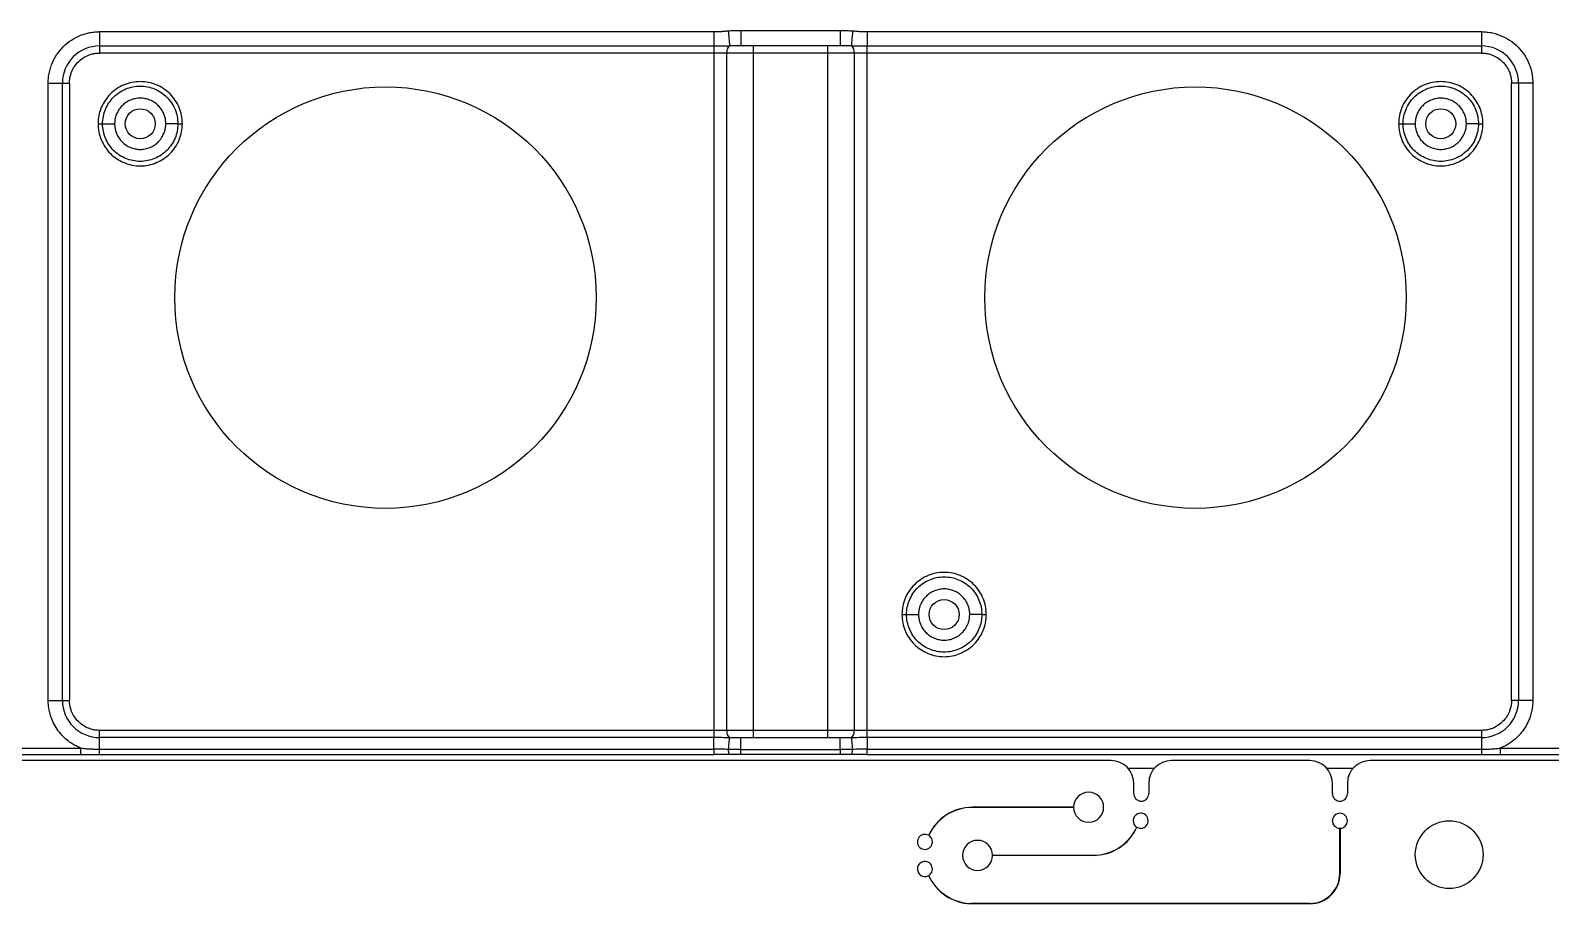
# Model space of a CAD drawing. Header units: millimetres. Extents: x -1 to 1576, y 30 to 633.
# Drawn here: x 363.3 to 464.4, y 270.8 to 328.8 of the extents above; entities that cross this region are included whole.
import ezdxf

# ---------------------------------------------------------------- set-up
doc = ezdxf.new("R2010")
doc.units = ezdxf.units.MM

msp = doc.modelspace()

# ---------------------------------------------------------------- linework, layer by layer
at = {"color": 7, "linetype": 'Continuous', "lineweight": 25}
for p, q in [((367.94, 328.75), (408.75, 328.75)), ((367.94, 328.75), (367.94, 327.33)), ((410.54, 328.83), (417.16, 328.83)), ((418.95, 328.75), (459.76, 328.75)), ((459.76, 328.75), (459.76, 327.33)), ((367.94, 327.8), (408.75, 327.8)), ((459.76, 327.33), (367.94, 327.33)), ((408.75, 327.8), (408.75, 281.86)), ((409.63, 282.33), (409.63, 327.33)), ((410.49, 327.83), (410.54, 327.84)), ((410.54, 327.83), (417.16, 327.83)), ((411.37, 327.83), (411.37, 281.83)), ((416.33, 281.83), (416.33, 327.83)), ((418.08, 327.33), (418.08, 282.33)), ((418.95, 327.8), (459.76, 327.8)), ((418.95, 281.86), (418.95, 327.8)), ((364.53, 284.33), (364.53, 325.33)), ((364.53, 325.33), (365.94, 325.33)), ((365.47, 284.33), (365.47, 325.33)), ((365.94, 325.33), (365.94, 284.33)), ((463.18, 325.33), (461.76, 325.33)), ((461.76, 284.33), (461.76, 325.33)), ((462.23, 325.33), (462.23, 284.33)), ((463.18, 325.33), (463.18, 284.33)), ((364.53, 284.33), (365.94, 284.33)), ((463.18, 284.33), (461.76, 284.33)), ((367.94, 281.09), (367.94, 282.33)), ((459.76, 282.33), (367.94, 282.33)), ((408.75, 281.86), (367.94, 281.86)), ((459.76, 281.86), (418.95, 281.86)), ((459.76, 282.33), (459.76, 281.09)), ((353.38, 281.16), (366.68, 281.16)), ((367.94, 281.09), (408.75, 281.09)), ((410.54, 281.83), (410.49, 281.83)), ((417.16, 281.83), (410.54, 281.83)), ((410.54, 281.06), (417.16, 281.06)), ((417.21, 281.83), (417.16, 281.83)), ((418.95, 281.09), (459.76, 281.09)), ((461.02, 281.16), (474.32, 281.16)), ((435.16, 280.33), (344.72, 280.33)), ((366.68, 280.72), (353.38, 280.72)), ((408.75, 280.72), (367.94, 280.72)), ((417.16, 280.73), (410.54, 280.73)), ((459.76, 280.72), (418.95, 280.72)), ((436.28, 279.83), (438.04, 279.83)), ((448.36, 280.33), (439.16, 280.33)), ((449.48, 279.83), (451.24, 279.83)), ((542.8, 280.33), (452.36, 280.33)), ((474.32, 280.72), (461.02, 280.72)), ((436.66, 278.13), (436.66, 278.83)), ((437.66, 278.83), (437.66, 278.13)), ((449.86, 278.13), (449.86, 278.83)), ((450.86, 278.83), (450.86, 278.13)), ((425.94, 277.24), (432.66, 277.24)), ((432.66, 277.23), (425.94, 277.23)), ((450.36, 272.83), (450.36, 275.83)), ((450.37, 275.83), (450.37, 272.83)), ((427.28, 274.04), (433.96, 274.04)), ((433.96, 274.03), (427.28, 274.03)), ((425.85, 270.84), (448.36, 270.84)), ((448.36, 270.83), (425.85, 270.83))]:
    msp.add_line(p, q, dxfattribs=at)
for centre, radius in [((386.94, 311.08), 14), ((440.76, 311.08), 14), ((457.62, 274.08), 2.25)]:
    msp.add_circle(centre, radius, dxfattribs=at)
at = {"color": 130}
for centre in [(370.64, 322.63), (457.06, 322.63), (424.06, 290.03)]:
    msp.add_circle(centre, 1, dxfattribs=at)
at = {"color": 7, "linetype": 'Continuous', "lineweight": 25}
for centre, radius, start, end in [((367.94, 325.33), 2.47, 90, 180), ((410.18, 327.41), 0.562, 132.435, 187.8232), ((417.52, 327.41), 0.562, 352.1767, 47.5651), ((459.76, 325.33), 2.47, 360, 90), ((367.94, 284.33), 2.47, 180, 270), ((459.76, 284.33), 2.47, 270, 360), ((410.18, 282.26), 0.562, 172.1767, 227.5651), ((417.52, 282.26), 0.562, 312.435, 7.8232), ((435.16, 278.83), 1.5, 0, 90), ((439.16, 278.83), 1.5, 90, 180), ((448.36, 278.83), 1.5, 0, 90), ((452.36, 278.83), 1.5, 90, 180), ((433.66, 277.23), 1, 180.2864, 179.714), ((437.16, 278.13), 0.5, 180, 0), ((450.36, 278.13), 0.5, 180, 360), ((425.94, 274.03), 3.2, 90.0002, 155.3911), ((425.94, 274.03), 3.19, 90.0002, 155.4086), ((437.12, 276.33), 0.5, 240.4, 239.2487), ((450.36, 276.33), 0.5, 270.573, 269.427), ((433.96, 277.23), 3.2, 270.0002, 335.3842), ((433.96, 277.23), 3.19, 270.0002, 335.4017), ((422.78, 274.93), 0.5, 60.4208, 59.27), ((426.28, 274.03), 1, 0.2867, 359.7138), ((422.78, 273.13), 0.5, 300.7523, 299.6009), ((448.36, 272.83), 2.01, 270, 0), ((448.36, 272.83), 1.99, 270, 0), ((425.94, 274.03), 3.21, 204.6144, 268.4153), ((425.94, 274.03), 3.2, 204.597, 268.4128)]:
    msp.add_arc(centre, radius, start, end, dxfattribs=at)
for points, knots in [([(364.53, 325.33), (364.53, 325.39), (364.53, 325.52), (364.54, 325.7), (364.57, 325.88), (364.6, 326.06), (364.65, 326.24), (364.7, 326.42), (364.82, 326.75), (365.07, 327.22), (365.51, 327.76), (366.05, 328.21), (366.56, 328.47), (366.99, 328.62), (367.3, 328.69), (367.62, 328.74), (367.83, 328.74), (367.94, 328.75)], [0, 0, 0, 0, 0.0345523, 0.0688579, 0.1030161, 0.1371278, 0.171294, 0.2056155, 0.2401915, 0.3700601, 0.5000288, 0.6298975, 0.7598662, 0.8201516, 0.8799088, 0.9396782, 1, 1, 1, 1]), ([(408.75, 328.75), (408.83, 328.75), (408.99, 328.75), (409.22, 328.76), (409.47, 328.79), (409.64, 328.8), (409.72, 328.81)], [0, 0, 0, 0, 0.232371, 0.485289, 0.737412, 1, 1, 1, 1]), ([(408.75, 328.75), (408.75, 328.54), (408.75, 328.34), (408.75, 328), (408.75, 327.87), (408.75, 327.8)], [0, 0, 0, 0, 0.5, 0.5, 1, 1, 1, 1]), ([(409.72, 328.81), (409.78, 328.81), (409.9, 328.82), (410.09, 328.83), (410.31, 328.83), (410.46, 328.83), (410.54, 328.83)], [0, 0, 0, 0, 0.2078705, 0.4437567, 0.7077728, 1, 1, 1, 1]), ([(409.72, 328.81), (409.74, 328.57), (409.76, 328.34), (409.79, 327.99), (409.8, 327.86), (409.8, 327.82)], [0, 0, 0, 0, 0.5, 0.5, 1, 1, 1, 1]), ([(410.54, 328.83), (410.54, 328.57), (410.54, 328.31), (410.54, 327.94), (410.54, 327.83), (410.54, 327.83)], [0, 0, 0, 0, 0.5, 0.5, 1, 1, 1, 1]), ([(417.16, 328.83), (417.31, 328.83), (417.59, 328.83), (417.86, 328.81), (417.98, 328.81)], [0, 0, 0, 0, 0.5562128, 1, 1, 1, 1]), ([(417.16, 328.83), (417.16, 328.7), (417.16, 328.57), (417.16, 328.33), (417.16, 328.22), (417.16, 328.03), (417.16, 327.96), (417.16, 327.86), (417.16, 327.83), (417.16, 327.83)], [0, 0, 0, 0, 0.25, 0.25, 0.5, 0.5, 0.75, 0.75, 1, 1, 1, 1]), ([(417.98, 328.81), (417.96, 328.57), (417.94, 328.34), (417.91, 327.99), (417.9, 327.86), (417.9, 327.82)], [0, 0, 0, 0, 0.5, 0.5, 1, 1, 1, 1]), ([(417.98, 328.81), (418.06, 328.8), (418.23, 328.79), (418.48, 328.76), (418.72, 328.75), (418.87, 328.75), (418.95, 328.75)], [0, 0, 0, 0, 0.26275, 0.514851, 0.767475, 1, 1, 1, 1]), ([(418.95, 328.75), (418.95, 328.54), (418.95, 328.34), (418.95, 328), (418.95, 327.87), (418.95, 327.8)], [0, 0, 0, 0, 0.5, 0.5, 1, 1, 1, 1]), ([(459.76, 328.75), (459.82, 328.75), (459.95, 328.74), (460.13, 328.73), (460.31, 328.7), (460.49, 328.67), (460.67, 328.63), (460.84, 328.57), (461.18, 328.45), (461.65, 328.21), (462.19, 327.76), (462.64, 327.22), (462.9, 326.71), (463.05, 326.29), (463.12, 325.97), (463.17, 325.66), (463.17, 325.44), (463.18, 325.33)], [0, 0, 0, 0, 0.034552, 0.068858, 0.103016, 0.137128, 0.171294, 0.205615, 0.240191, 0.37006, 0.500029, 0.629897, 0.759866, 0.820152, 0.879909, 0.939678, 1, 1, 1, 1]), ([(365.94, 325.33), (365.94, 325.38), (365.94, 325.46), (365.96, 325.58), (365.97, 325.71), (366, 325.83), (366.04, 325.95), (366.11, 326.16), (366.26, 326.44), (366.52, 326.76), (366.83, 327.02), (367.15, 327.18), (367.44, 327.28), (367.69, 327.32), (367.86, 327.33), (367.94, 327.33)], [0, 0, 0, 0, 0.040276, 0.080243, 0.120058, 0.159883, 0.199877, 0.240199, 0.370043, 0.500057, 0.629901, 0.759916, 0.840121, 0.919721, 1, 1, 1, 1]), ([(459.76, 327.33), (459.8, 327.33), (459.89, 327.33), (460.01, 327.32), (460.14, 327.3), (460.26, 327.27), (460.38, 327.24), (460.59, 327.16), (460.87, 327.02), (461.18, 326.76), (461.44, 326.44), (461.61, 326.12), (461.7, 325.83), (461.75, 325.58), (461.76, 325.42), (461.76, 325.33)], [0, 0, 0, 0, 0.040276, 0.080243, 0.120058, 0.159883, 0.199877, 0.240199, 0.370043, 0.500057, 0.629901, 0.759916, 0.840121, 0.919721, 1, 1, 1, 1]), ([(373.44, 322.63), (373.44, 323), (373.37, 323.37), (373.09, 324.04), (372.88, 324.35), (372.36, 324.87), (372.05, 325.08), (371.37, 325.36), (371.01, 325.43), (370.27, 325.43), (369.91, 325.36), (369.23, 325.08), (368.92, 324.87), (368.4, 324.35), (368.19, 324.04), (367.91, 323.37), (367.84, 323), (367.84, 322.63)], [0, 0, 0, 0, 0.125, 0.125, 0.25, 0.25, 0.375, 0.375, 0.5, 0.5, 0.625, 0.625, 0.75, 0.75, 0.875, 0.875, 1, 1, 1, 1]), ([(459.86, 322.63), (459.86, 323), (459.79, 323.37), (459.51, 324.04), (459.3, 324.35), (458.78, 324.87), (458.47, 325.08), (457.79, 325.36), (457.43, 325.43), (456.69, 325.43), (456.33, 325.36), (455.65, 325.08), (455.34, 324.87), (454.82, 324.35), (454.61, 324.04), (454.33, 323.37), (454.26, 323), (454.26, 322.63)], [0, 0, 0, 0, 0.125, 0.125, 0.25, 0.25, 0.375, 0.375, 0.5, 0.5, 0.625, 0.625, 0.75, 0.75, 0.875, 0.875, 1, 1, 1, 1]), ([(368.14, 322.63), (368.14, 322.96), (368.21, 323.29), (368.46, 323.89), (368.64, 324.17), (369.1, 324.63), (369.38, 324.82), (369.99, 325.07), (370.31, 325.13), (370.97, 325.13), (371.3, 325.07), (371.9, 324.82), (372.18, 324.63), (372.64, 324.17), (372.83, 323.89), (373.08, 323.29), (373.14, 322.96), (373.14, 322.63)], [0, 0, 0, 0, 0.125, 0.125, 0.25, 0.25, 0.375, 0.375, 0.5, 0.5, 0.625, 0.625, 0.75, 0.75, 0.875, 0.875, 1, 1, 1, 1]), ([(372.34, 322.63), (372.34, 322.68), (372.34, 322.77), (372.32, 322.9), (372.3, 323.03), (372.26, 323.16), (372.19, 323.35), (372.06, 323.58), (371.85, 323.84), (371.59, 324.06), (371.3, 324.21), (370.98, 324.31), (370.64, 324.34), (370.31, 324.31), (369.99, 324.21), (369.69, 324.06), (369.43, 323.84), (369.22, 323.58), (369.08, 323.32), (368.99, 323.07), (368.95, 322.86), (368.94, 322.71), (368.94, 322.63)], [0, 0, 0, 0, 0.025179, 0.050131, 0.075011, 0.099977, 0.125185, 0.187588, 0.250097, 0.312505, 0.375015, 0.437474, 0.500034, 0.562494, 0.62505, 0.68745, 0.749957, 0.812365, 0.874868, 0.916675, 0.958143, 1, 1, 1, 1]), ([(454.56, 322.63), (454.56, 322.96), (454.63, 323.29), (454.88, 323.89), (455.06, 324.17), (455.52, 324.63), (455.8, 324.82), (456.41, 325.07), (456.73, 325.13), (457.39, 325.13), (457.72, 325.07), (458.32, 324.82), (458.6, 324.63), (459.06, 324.17), (459.25, 323.89), (459.5, 323.29), (459.56, 322.96), (459.56, 322.63)], [0, 0, 0, 0, 0.125, 0.125, 0.25, 0.25, 0.375, 0.375, 0.5, 0.5, 0.625, 0.625, 0.75, 0.75, 0.875, 0.875, 1, 1, 1, 1]), ([(458.76, 322.63), (458.76, 322.68), (458.76, 322.77), (458.74, 322.9), (458.72, 323.03), (458.68, 323.16), (458.61, 323.35), (458.48, 323.58), (458.27, 323.84), (458.01, 324.06), (457.72, 324.21), (457.4, 324.31), (457.06, 324.34), (456.73, 324.31), (456.41, 324.21), (456.11, 324.06), (455.85, 323.84), (455.64, 323.58), (455.5, 323.32), (455.41, 323.07), (455.37, 322.86), (455.36, 322.71), (455.36, 322.63)], [0, 0, 0, 0, 0.025179, 0.05013, 0.075011, 0.099977, 0.125185, 0.187589, 0.250097, 0.312505, 0.375015, 0.437474, 0.500034, 0.562494, 0.62505, 0.68745, 0.749957, 0.812365, 0.874867, 0.916675, 0.958144, 1, 1, 1, 1]), ([(367.84, 322.63), (367.84, 322.27), (367.91, 321.9), (368.19, 321.22), (368.4, 320.91), (368.92, 320.39), (369.23, 320.19), (369.91, 319.91), (370.27, 319.83), (371.01, 319.83), (371.37, 319.91), (372.05, 320.19), (372.36, 320.39), (372.88, 320.91), (373.09, 321.22), (373.37, 321.9), (373.44, 322.27), (373.44, 322.63)], [0, 0, 0, 0, 0.125, 0.125, 0.25, 0.25, 0.375, 0.375, 0.5, 0.5, 0.625, 0.625, 0.75, 0.75, 0.875, 0.875, 1, 1, 1, 1]), ([(367.84, 322.63), (367.92, 322.63), (368, 322.63), (368.11, 322.63), (368.14, 322.63), (368.14, 322.63)], [0, 0, 0, 0, 0.5, 0.5, 1, 1, 1, 1]), ([(373.14, 322.63), (373.14, 322.31), (373.08, 321.98), (372.83, 321.37), (372.64, 321.1), (372.18, 320.63), (371.9, 320.45), (371.3, 320.2), (370.97, 320.13), (370.31, 320.13), (369.99, 320.2), (369.38, 320.45), (369.1, 320.63), (368.64, 321.1), (368.46, 321.37), (368.21, 321.98), (368.14, 322.31), (368.14, 322.63)], [0, 0, 0, 0, 0.125, 0.125, 0.25, 0.25, 0.375, 0.375, 0.5, 0.5, 0.625, 0.625, 0.75, 0.75, 0.875, 0.875, 1, 1, 1, 1]), ([(368.14, 322.63), (368.14, 322.63), (368.23, 322.63), (368.52, 322.63), (368.73, 322.63), (368.94, 322.63)], [0, 0, 0, 0, 0.5, 0.5, 1, 1, 1, 1]), ([(368.94, 322.63), (368.94, 322.59), (368.94, 322.5), (368.96, 322.37), (368.99, 322.24), (369.02, 322.11), (369.09, 321.92), (369.22, 321.68), (369.43, 321.42), (369.69, 321.21), (369.99, 321.05), (370.31, 320.95), (370.64, 320.92), (370.97, 320.95), (371.3, 321.05), (371.59, 321.21), (371.85, 321.42), (372.06, 321.68), (372.2, 321.95), (372.29, 322.19), (372.33, 322.41), (372.34, 322.56), (372.34, 322.63)], [0, 0, 0, 0, 0.025112, 0.050024, 0.074894, 0.099876, 0.125125, 0.187521, 0.250086, 0.312492, 0.374998, 0.437458, 0.500018, 0.562478, 0.625038, 0.687445, 0.749955, 0.812363, 0.874867, 0.916676, 0.958144, 1, 1, 1, 1]), ([(373.14, 322.63), (373.14, 322.63), (373.05, 322.63), (372.76, 322.63), (372.55, 322.63), (372.34, 322.63)], [0, 0, 0, 0, 0.5, 0.5, 1, 1, 1, 1]), ([(373.14, 322.63), (373.14, 322.63), (373.17, 322.63), (373.28, 322.63), (373.36, 322.63), (373.44, 322.63)], [0, 0, 0, 0, 0.5, 0.5, 1, 1, 1, 1]), ([(454.26, 322.63), (454.34, 322.63), (454.42, 322.63), (454.53, 322.63), (454.56, 322.63), (454.56, 322.63)], [0, 0, 0, 0, 0.5, 0.5, 1, 1, 1, 1]), ([(454.26, 322.63), (454.26, 322.27), (454.33, 321.9), (454.61, 321.22), (454.82, 320.91), (455.34, 320.39), (455.65, 320.19), (456.33, 319.91), (456.69, 319.83), (457.43, 319.83), (457.79, 319.91), (458.47, 320.19), (458.78, 320.39), (459.3, 320.91), (459.51, 321.22), (459.79, 321.9), (459.86, 322.27), (459.86, 322.63)], [0, 0, 0, 0, 0.125, 0.125, 0.25, 0.25, 0.375, 0.375, 0.5, 0.5, 0.625, 0.625, 0.75, 0.75, 0.875, 0.875, 1, 1, 1, 1]), ([(459.56, 322.63), (459.56, 322.31), (459.5, 321.98), (459.25, 321.37), (459.06, 321.1), (458.6, 320.63), (458.32, 320.45), (457.72, 320.2), (457.39, 320.13), (456.73, 320.13), (456.41, 320.2), (455.8, 320.45), (455.52, 320.63), (455.06, 321.1), (454.88, 321.37), (454.63, 321.98), (454.56, 322.31), (454.56, 322.63)], [0, 0, 0, 0, 0.125, 0.125, 0.25, 0.25, 0.375, 0.375, 0.5, 0.5, 0.625, 0.625, 0.75, 0.75, 0.875, 0.875, 1, 1, 1, 1]), ([(454.56, 322.63), (454.56, 322.63), (454.65, 322.63), (454.94, 322.63), (455.15, 322.63), (455.36, 322.63)], [0, 0, 0, 0, 0.5, 0.5, 1, 1, 1, 1]), ([(455.36, 322.63), (455.36, 322.59), (455.36, 322.5), (455.38, 322.37), (455.41, 322.24), (455.44, 322.11), (455.51, 321.92), (455.64, 321.68), (455.85, 321.42), (456.11, 321.21), (456.41, 321.05), (456.73, 320.95), (457.06, 320.92), (457.39, 320.95), (457.72, 321.05), (458.01, 321.21), (458.27, 321.42), (458.48, 321.68), (458.62, 321.95), (458.71, 322.19), (458.75, 322.41), (458.76, 322.56), (458.76, 322.63)], [0, 0, 0, 0, 0.025112, 0.050024, 0.074894, 0.099876, 0.125125, 0.187521, 0.250086, 0.312492, 0.374998, 0.437458, 0.500018, 0.562477, 0.625038, 0.687445, 0.749955, 0.812363, 0.874867, 0.916676, 0.958144, 1, 1, 1, 1]), ([(459.56, 322.63), (459.56, 322.63), (459.47, 322.63), (459.18, 322.63), (458.97, 322.63), (458.76, 322.63)], [0, 0, 0, 0, 0.5, 0.5, 1, 1, 1, 1]), ([(459.56, 322.63), (459.56, 322.63), (459.59, 322.63), (459.7, 322.63), (459.78, 322.63), (459.86, 322.63)], [0, 0, 0, 0, 0.5, 0.5, 1, 1, 1, 1]), ([(426.86, 290.03), (426.86, 290.4), (426.79, 290.77), (426.51, 291.44), (426.3, 291.75), (425.78, 292.27), (425.47, 292.48), (424.79, 292.76), (424.43, 292.83), (423.69, 292.83), (423.33, 292.76), (422.65, 292.48), (422.34, 292.27), (421.82, 291.75), (421.61, 291.44), (421.33, 290.77), (421.26, 290.4), (421.26, 290.03)], [0, 0, 0, 0, 0.125, 0.125, 0.25, 0.25, 0.375, 0.375, 0.5, 0.5, 0.625, 0.625, 0.75, 0.75, 0.875, 0.875, 1, 1, 1, 1]), ([(421.56, 290.03), (421.56, 290.36), (421.63, 290.69), (421.88, 291.29), (422.06, 291.57), (422.52, 292.03), (422.8, 292.22), (423.41, 292.47), (423.73, 292.53), (424.39, 292.53), (424.72, 292.47), (425.32, 292.22), (425.6, 292.03), (426.06, 291.57), (426.25, 291.29), (426.5, 290.69), (426.56, 290.36), (426.56, 290.03)], [0, 0, 0, 0, 0.125, 0.125, 0.25, 0.25, 0.375, 0.375, 0.5, 0.5, 0.625, 0.625, 0.75, 0.75, 0.875, 0.875, 1, 1, 1, 1]), ([(425.76, 290.03), (425.76, 290.08), (425.76, 290.17), (425.74, 290.3), (425.72, 290.43), (425.68, 290.56), (425.61, 290.75), (425.48, 290.98), (425.27, 291.24), (425.01, 291.46), (424.72, 291.61), (424.4, 291.71), (424.06, 291.74), (423.73, 291.71), (423.41, 291.61), (423.11, 291.46), (422.85, 291.24), (422.64, 290.98), (422.5, 290.72), (422.41, 290.47), (422.37, 290.26), (422.36, 290.11), (422.36, 290.03)], [0, 0, 0, 0, 0.0251789, 0.0501307, 0.075011, 0.0999772, 0.1251847, 0.1875883, 0.2500966, 0.3125049, 0.375015, 0.4374743, 0.5000339, 0.562494, 0.6250502, 0.6874503, 0.7499575, 0.8123651, 0.8748675, 0.9166751, 0.9581433, 1, 1, 1, 1]), ([(421.26, 290.03), (421.26, 289.67), (421.33, 289.3), (421.61, 288.62), (421.82, 288.31), (422.34, 287.79), (422.65, 287.59), (423.33, 287.31), (423.69, 287.23), (424.43, 287.23), (424.79, 287.31), (425.47, 287.59), (425.78, 287.79), (426.3, 288.31), (426.51, 288.62), (426.79, 289.3), (426.86, 289.67), (426.86, 290.03)], [0, 0, 0, 0, 0.125, 0.125, 0.25, 0.25, 0.375, 0.375, 0.5, 0.5, 0.625, 0.625, 0.75, 0.75, 0.875, 0.875, 1, 1, 1, 1]), ([(421.26, 290.03), (421.34, 290.03), (421.42, 290.03), (421.53, 290.03), (421.56, 290.03), (421.56, 290.03)], [0, 0, 0, 0, 0.5, 0.5, 1, 1, 1, 1]), ([(426.56, 290.03), (426.56, 289.71), (426.5, 289.38), (426.25, 288.77), (426.06, 288.5), (425.6, 288.03), (425.32, 287.85), (424.72, 287.6), (424.39, 287.53), (423.73, 287.53), (423.41, 287.6), (422.8, 287.85), (422.52, 288.03), (422.06, 288.5), (421.88, 288.77), (421.63, 289.38), (421.56, 289.71), (421.56, 290.03)], [0, 0, 0, 0, 0.125, 0.125, 0.25, 0.25, 0.375, 0.375, 0.5, 0.5, 0.625, 0.625, 0.75, 0.75, 0.875, 0.875, 1, 1, 1, 1]), ([(421.56, 290.03), (421.56, 290.03), (421.65, 290.03), (421.94, 290.03), (422.15, 290.03), (422.36, 290.03)], [0, 0, 0, 0, 0.5, 0.5, 1, 1, 1, 1]), ([(422.36, 290.03), (422.36, 289.99), (422.36, 289.9), (422.38, 289.77), (422.41, 289.64), (422.44, 289.51), (422.51, 289.32), (422.64, 289.08), (422.85, 288.82), (423.11, 288.61), (423.41, 288.45), (423.73, 288.35), (424.06, 288.32), (424.39, 288.35), (424.72, 288.45), (425.01, 288.61), (425.27, 288.82), (425.48, 289.08), (425.62, 289.35), (425.71, 289.59), (425.75, 289.81), (425.76, 289.96), (425.76, 290.03)], [0, 0, 0, 0, 0.025112, 0.050025, 0.074894, 0.099876, 0.125125, 0.187521, 0.250086, 0.312492, 0.374998, 0.437458, 0.500018, 0.562478, 0.625038, 0.687445, 0.749955, 0.812363, 0.874867, 0.916676, 0.958144, 1, 1, 1, 1]), ([(426.56, 290.03), (426.56, 290.03), (426.47, 290.03), (426.18, 290.03), (425.97, 290.03), (425.76, 290.03)], [0, 0, 0, 0, 0.5, 0.5, 1, 1, 1, 1]), ([(426.56, 290.03), (426.56, 290.03), (426.47, 290.03), (426.18, 290.03), (425.97, 290.03), (425.76, 290.03)], [0, 0, 0, 0, 0.5, 0.5, 1, 1, 1, 1]), ([(426.56, 290.03), (426.56, 290.03), (426.59, 290.03), (426.7, 290.03), (426.78, 290.03), (426.86, 290.03)], [0, 0, 0, 0, 0.5, 0.5, 1, 1, 1, 1]), ([(366.68, 281.16), (366.63, 281.18), (366.53, 281.22), (366.38, 281.3), (366.23, 281.37), (366.09, 281.46), (365.95, 281.55), (365.73, 281.73), (365.43, 282), (365.11, 282.41), (364.85, 282.86), (364.68, 283.29), (364.59, 283.67), (364.54, 284), (364.53, 284.22), (364.53, 284.33)], [0, 0, 0, 0, 0.040883, 0.08158, 0.122187, 0.162802, 0.203521, 0.244441, 0.372171, 0.500035, 0.627766, 0.75563, 0.837187, 0.918385, 1, 1, 1, 1]), ([(367.94, 282.33), (367.9, 282.33), (367.81, 282.34), (367.69, 282.35), (367.57, 282.37), (367.44, 282.39), (367.32, 282.43), (367.12, 282.5), (366.83, 282.65), (366.52, 282.91), (366.26, 283.23), (366.09, 283.55), (366, 283.83), (365.95, 284.08), (365.94, 284.25), (365.94, 284.33)], [0, 0, 0, 0, 0.040276, 0.080243, 0.120058, 0.159883, 0.199877, 0.240199, 0.370043, 0.500057, 0.629901, 0.759916, 0.840121, 0.919721, 1, 1, 1, 1]), ([(461.76, 284.33), (461.76, 284.29), (461.76, 284.21), (461.75, 284.08), (461.73, 283.96), (461.7, 283.84), (461.66, 283.72), (461.59, 283.51), (461.45, 283.23), (461.18, 282.91), (460.87, 282.65), (460.55, 282.48), (460.26, 282.39), (460.01, 282.34), (459.85, 282.34), (459.76, 282.33)], [0, 0, 0, 0, 0.040276, 0.080243, 0.120058, 0.159883, 0.199877, 0.240199, 0.370043, 0.500057, 0.629901, 0.759916, 0.840121, 0.919721, 1, 1, 1, 1]), ([(463.18, 284.33), (463.17, 284.28), (463.17, 284.17), (463.16, 284), (463.14, 283.84), (463.11, 283.67), (463.08, 283.51), (463, 283.24), (462.86, 282.86), (462.6, 282.41), (462.27, 282), (461.93, 281.69), (461.61, 281.46), (461.33, 281.29), (461.12, 281.2), (461.02, 281.16)], [0, 0, 0, 0, 0.040883, 0.08158, 0.122187, 0.162802, 0.203521, 0.244441, 0.372171, 0.500035, 0.627766, 0.75563, 0.837187, 0.918385, 1, 1, 1, 1]), ([(408.75, 281.09), (408.75, 281.26), (408.75, 281.43), (408.75, 281.7), (408.75, 281.8), (408.75, 281.86)], [0, 0, 0, 0, 0.5, 0.5, 1, 1, 1, 1]), ([(409.74, 281.07), (409.76, 281.26), (409.77, 281.44), (409.79, 281.72), (409.8, 281.81), (409.8, 281.84)], [0, 0, 0, 0, 0.5, 0.5, 1, 1, 1, 1]), ([(417.9, 281.84), (417.9, 281.81), (417.91, 281.72), (417.93, 281.44), (417.95, 281.26), (417.96, 281.07)], [0, 0, 0, 0, 0.5, 0.5, 1, 1, 1, 1]), ([(418.95, 281.86), (418.95, 281.8), (418.95, 281.7), (418.95, 281.43), (418.95, 281.26), (418.95, 281.09)], [0, 0, 0, 0, 0.5, 0.5, 1, 1, 1, 1]), ([(366.68, 281.16), (366.68, 281.07), (366.68, 280.98), (366.68, 280.82), (366.68, 280.76), (366.68, 280.72)], [0, 0, 0, 0, 0.5, 0.5, 1, 1, 1, 1]), ([(366.68, 281.16), (366.77, 281.15), (366.94, 281.13), (367.19, 281.11), (367.44, 281.1), (367.69, 281.09), (367.86, 281.09), (367.94, 281.09)], [0, 0, 0, 0, 0.206312, 0.408164, 0.606837, 0.80366, 1, 1, 1, 1]), ([(410.54, 281.06), (410.54, 281.28), (410.54, 281.48), (410.54, 281.76), (410.54, 281.83), (410.54, 281.83)], [0, 0, 0, 0, 0.5, 0.5, 1, 1, 1, 1]), ([(417.16, 281.06), (417.16, 281.28), (417.16, 281.48), (417.16, 281.76), (417.16, 281.83), (417.16, 281.83)], [0, 0, 0, 0, 0.5, 0.5, 1, 1, 1, 1]), ([(459.76, 281.09), (459.86, 281.09), (460.07, 281.09), (460.38, 281.1), (460.7, 281.12), (460.91, 281.15), (461.02, 281.16)], [0, 0, 0, 0, 0.245457, 0.492199, 0.742868, 1, 1, 1, 1]), ([(461.02, 280.72), (461.02, 280.76), (461.02, 280.82), (461.02, 280.98), (461.02, 281.07), (461.02, 281.16)], [0, 0, 0, 0, 0.5, 0.5, 1, 1, 1, 1]), ([(367.94, 280.72), (367.85, 280.72), (367.64, 280.72), (367.31, 280.72), (366.98, 280.72), (366.77, 280.72), (366.68, 280.72)], [0, 0, 0, 0, 0.2213782, 0.4921635, 0.7995003, 1, 1, 1, 1]), ([(409.75, 280.73), (409.56, 280.73), (409.22, 280.73), (408.89, 280.73), (408.75, 280.72)], [0, 0, 0, 0, 0.580575, 1, 1, 1, 1]), ([(410.54, 280.73), (410.39, 280.73), (410.13, 280.73), (409.87, 280.73), (409.75, 280.73)], [0, 0, 0, 0, 0.548125, 1, 1, 1, 1]), ([(417.95, 280.73), (417.83, 280.73), (417.57, 280.73), (417.31, 280.73), (417.16, 280.73)], [0, 0, 0, 0, 0.4522443, 1, 1, 1, 1]), ([(418.95, 280.72), (418.81, 280.73), (418.48, 280.73), (418.15, 280.73), (417.95, 280.73)], [0, 0, 0, 0, 0.420474, 1, 1, 1, 1]), ([(461.02, 280.72), (460.94, 280.72), (460.72, 280.72), (460.4, 280.72), (460.06, 280.72), (459.85, 280.72), (459.76, 280.72)], [0, 0, 0, 0, 0.200515, 0.50786, 0.778848, 1, 1, 1, 1])]:
    msp.add_open_spline(points, degree=3, knots=knots, dxfattribs=at)
for points in [[(408.75, 327.8), (409.12, 327.8), (409.48, 327.81), (409.8, 327.82)], [(409.8, 327.82), (410.04, 327.83), (410.28, 327.83), (410.54, 327.83)], [(417.16, 327.83), (417.42, 327.83), (417.66, 327.83), (417.9, 327.82)], [(417.9, 327.82), (418.22, 327.81), (418.59, 327.8), (418.95, 327.8)], [(409.8, 281.84), (409.48, 281.85), (409.12, 281.86), (408.75, 281.86)], [(410.54, 281.83), (410.28, 281.83), (410.04, 281.83), (409.8, 281.84)], [(417.9, 281.84), (417.66, 281.83), (417.42, 281.83), (417.16, 281.83)], [(418.95, 281.86), (418.59, 281.86), (418.22, 281.85), (417.9, 281.84)], [(367.94, 280.72), (367.94, 280.8), (367.94, 280.93), (367.94, 281.09)], [(408.75, 281.09), (408.75, 280.93), (408.75, 280.8), (408.75, 280.72)], [(409.74, 281.07), (409.4, 281.08), (409.08, 281.09), (408.75, 281.09)], [(409.75, 280.73), (409.75, 280.8), (409.74, 280.93), (409.74, 281.07)], [(410.54, 281.06), (410.28, 281.06), (410.01, 281.07), (409.74, 281.07)], [(410.54, 280.73), (410.54, 280.8), (410.54, 280.92), (410.54, 281.06)], [(417.96, 281.07), (417.69, 281.07), (417.43, 281.06), (417.16, 281.06)], [(417.16, 281.06), (417.16, 280.92), (417.16, 280.8), (417.16, 280.73)], [(417.95, 280.73), (417.96, 280.8), (417.96, 280.93), (417.96, 281.07)], [(418.95, 281.09), (418.63, 281.09), (418.3, 281.08), (417.96, 281.07)], [(418.95, 280.72), (418.95, 280.8), (418.95, 280.93), (418.95, 281.09)], [(459.76, 281.09), (459.76, 280.93), (459.76, 280.8), (459.76, 280.72)]]:
    msp.add_open_spline(points, degree=3, dxfattribs=at)

doc.saveas('drawing.dxf')
